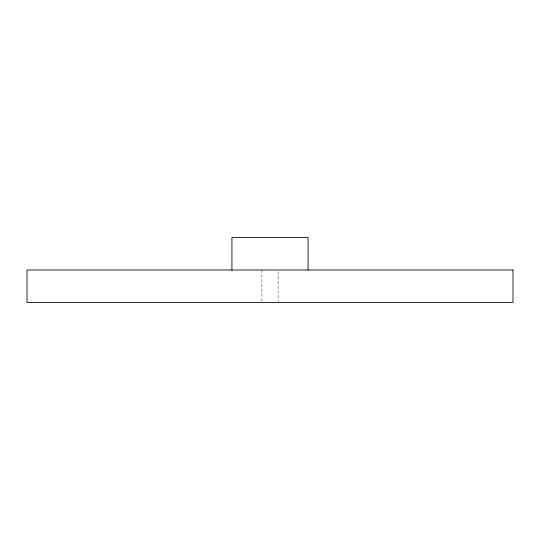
<?xml version="1.0" encoding="UTF-8"?>
<svg xmlns="http://www.w3.org/2000/svg" width="540" height="540" viewBox="0 0 540 540"><rect width="100%" height="100%" fill="white"/><g stroke="black" fill="none" stroke-linecap="round" stroke-linejoin="round"><path stroke-width="0.41" stroke-dasharray="2.7 2.03" d="M278.1 271.661L278.1 301.57M261.9 270L261.9 301.57"/><path stroke-width="0.81" d="M308.063 270L308.063 237.6L231.937 237.6L231.937 270M513 270L27 270L27 302.4L513 302.4L513 270"/></g></svg>
